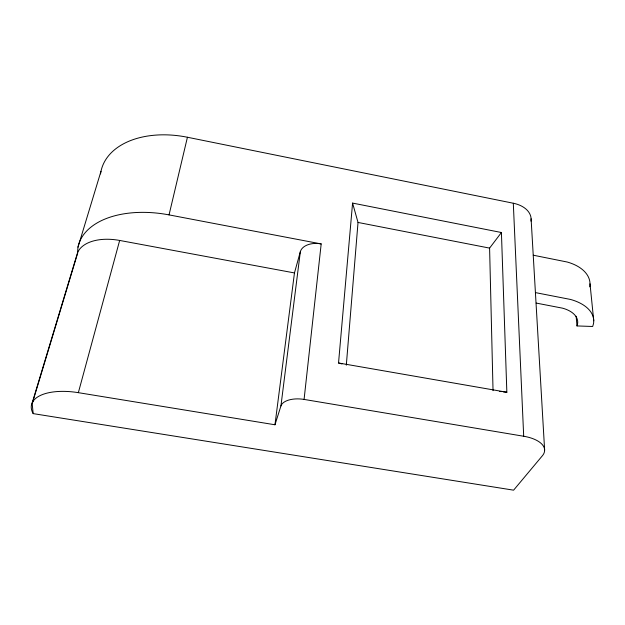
<?xml version="1.0" encoding="UTF-8"?>
<svg xmlns="http://www.w3.org/2000/svg" width="625" height="625" viewBox="0 0 625 625"><rect width="100%" height="100%" fill="white"/><g stroke="black" fill="none" stroke-linecap="round" stroke-linejoin="round"><path stroke-width="0.94" d="M346.312 365.172L358.023 222.445L352.578 203.086L501.422 232.516L506.852 392.25L503.164 391.828M33.164 413.617A48.281 21.852 11.9 0 1 31.914 403.438L33.664 400.437A48.281 21.852 11.9 0 1 78.352 392.664L274.969 424.773L280.93 405.961A20.016 10.023 6 0 1 304.078 399.422L523.695 436.25A32.023 15.016 -0.4 0 1 542.398 455.742L513.602 490.172L33.164 413.617L32.141 403.047L77.492 252.938L77.977 247.187L100.984 171.297M341.992 363.953L338.531 362.977L352.578 203.086M304.078 399.422L321.188 243.922L169.047 214.891A87.25 51.219 13 0 0 77.977 247.187M280.93 405.961L300.344 251.664A17.836 11.266 6.6 0 1 321.188 243.922M274.969 424.773L294.461 272.938L300.344 251.664M169.047 214.891L187.43 137.25L513.305 203.234A26.969 17.727 -3.5 0 1 530.969 221.133M78.352 392.664L119.664 240.445L294.461 272.938M535.734 292.664L570.461 299.438A45.117 25.609 -3.4 0 1 593.477 323.789L592.68 326.484L577 325.938L577.586 323.766A29.273 16.609 -3.4 0 0 562.516 308.164L536.18 303.07M32.391 403.062L77.719 252.953M77.492 252.938L79.039 249.977A43.172 24.797 14.6 0 1 119.664 240.445M493.039 390.664L489.594 248.109L501.422 232.516M499.484 391.406L501.328 391.617M338.531 362.977L506.852 392.25M533.25 255.203L567.281 262.039A43.867 26.203 -4.1 0 1 589.758 286.844M358.023 222.445L489.594 248.109M590.008 283.797L593.75 320.812M576.141 316.25L577 325.938M531.102 218.797L544.625 449.961M513.305 203.234L523.695 436.25M100.539 173.922A82.078 53.273 14.6 0 1 187.43 137.25"/></g></svg>
